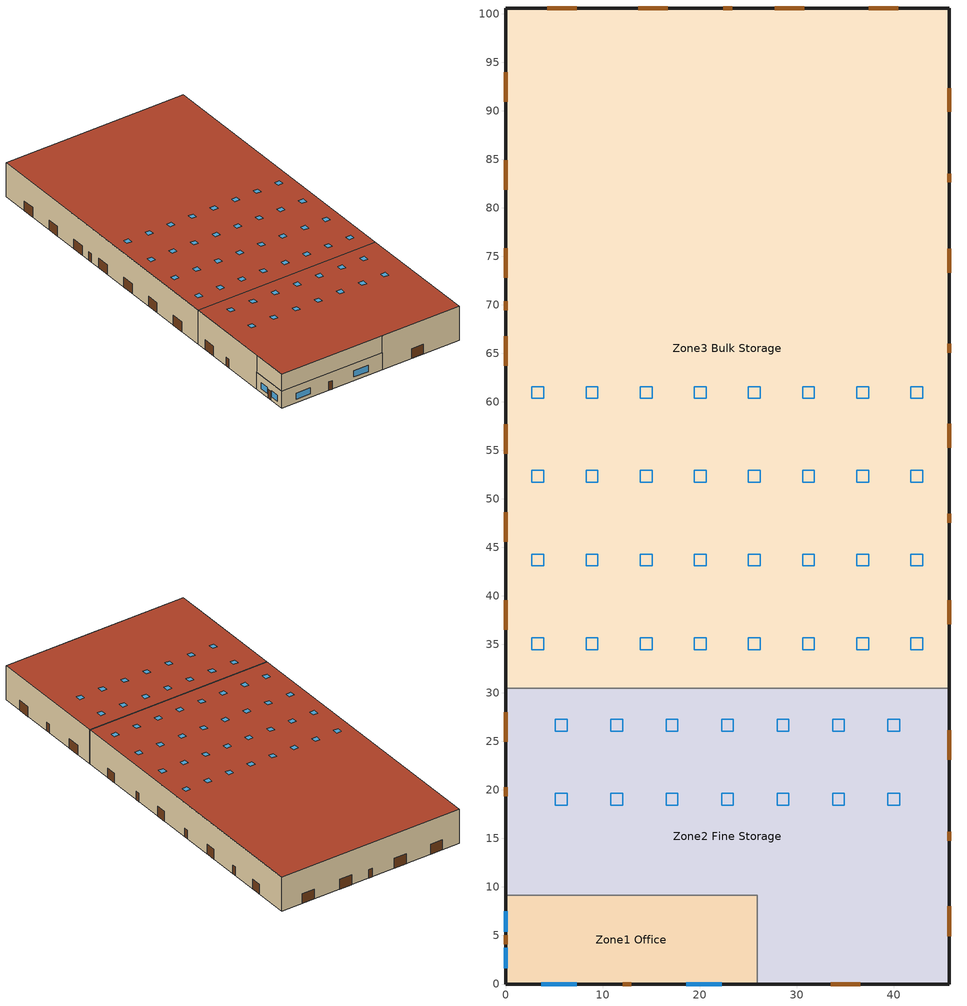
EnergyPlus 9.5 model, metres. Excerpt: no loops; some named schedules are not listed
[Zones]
Zone1 Office
 floor ground (ext_slab_6in): 25.91,9.14 25.91,0 0,0 0,9.14 z0
 wall outside (nonres_ext_wall): 0,9.14 0,0 25.91,0 z0:4.27
 wall to Zone2 Fine Storage (Interior Wall): 25.91,0 25.91,9.14 0,9.14 z0:4.27
 window (Window_U_0.45_SHGC_0.38): 3.66,0 7.31,0 / 18.59,0 22.25,0 / 0,7.52 0,5.39 / 0,3.76 0,1.62 z0.91:2.44
 door (Swinging Door_con): 12.04,0 12.95,0 / 0,5.03 0,4.11 z0:2.13
 ceiling to Zone2 Fine Storage (InsulatedCeiling): 25.91,0 25.91,9.14 0,9.14 0,0 z4.27
Zone2 Fine Storage
 floor ground (ext_slab_6in): 45.72,30.48 45.72,0 25.91,0 25.91,9.14 0,9.14 0,30.48 z0
 wall outside (nonres_ext_wall): 25.91,0 45.72,0 45.72,30.48 / 0,30.48 0,9.14 z0:8.53; 0,9.14 0,0 25.91,0 z4.27:8.53
 door (Overhead Door_con): 33.48,0 36.53,0 / 45.72,4.94 45.72,7.99 / 45.72,23.09 45.72,26.14 / 0,28.02 0,24.97 z0:2.44
 door (Swinging Door_con): 0,20.27 0,19.35 / 45.72,14.78 45.72,15.7 z0:2.13
 roof outside (nonres_roof): 45.72,0 45.72,30.48 0,30.48 0,0 z8.53
 skylight (Window_U_0.50_SHGC_0.40): 10.82,18.44 12.04,18.44 12.04,19.66 10.82,19.66 z8.53; 16.54,18.44 17.75,18.44 17.75,19.66 16.54,19.66 z8.53; 22.25,18.44 23.47,18.44 23.47,19.66 22.25,19.66 z8.53; 27.97,18.44 29.18,18.44 29.18,19.66 27.97,19.66 z8.53; 33.68,18.44 34.9,18.44 34.9,19.66 33.68,19.66 z8.53; 39.4,18.44 40.61,18.44 40.61,19.66 39.4,19.66 z8.53; 39.4,26.06 40.61,26.06 40.61,27.28 39.4,27.28 z8.53; 33.68,26.06 34.9,26.06 34.9,27.28 33.68,27.28 z8.53; 27.97,26.06 29.18,26.06 29.18,27.28 27.97,27.28 z8.53; 22.25,26.06 23.47,26.06 23.47,27.28 22.25,27.28 z8.53; 16.54,26.06 17.75,26.06 17.75,27.28 16.54,27.28 z8.53; 10.82,26.06 12.04,26.06 12.04,27.28 10.82,27.28 z8.53; 5.11,26.06 6.32,26.06 6.32,27.28 5.11,27.28 z8.53; 5.11,18.44 6.32,18.44 6.32,19.66 5.11,19.66 z8.53
Zone3 Bulk Storage
 floor ground (ext_slab_6in): 45.72,100.58 45.72,30.48 0,30.48 0,100.58 z0
 wall outside (semiheated_ext_wall): 45.72,30.48 45.72,100.58 0,100.58 0,30.48 z0:8.53
 wall to Zone2 Fine Storage (semiheated_ext_wall): 45.72,30.48 0,30.48 z0:8.53
 door (Overhead Door_semi): 0,93.95 0,90.9 / 0,84.88 0,81.83 / 0,75.82 0,72.77 / 0,66.75 0,63.7 / 0,57.68 0,54.63 / 0,48.61 0,45.57 / 0,39.55 0,36.5 / 45.72,37.09 45.72,39.53 / 45.72,55.27 45.72,57.71 / 45.72,73.32 45.72,75.75 / 45.72,89.89 45.72,92.33 / 40.44,100.58 37.39,100.58 / 30.77,100.58 27.72,100.58 / 16.69,100.58 13.64,100.58 / 7.32,100.58 4.27,100.58 z0:2.44
 door (Swinging Door_semi): 45.72,47.55 45.72,48.46 / 45.72,65.07 45.72,65.99 / 45.72,82.6 45.72,83.51 / 23.35,100.58 22.44,100.58 / 0,70.35 0,69.43 z0:2.13
 roof outside (semiheated_roof): 0,100.58 0,30.48 45.72,30.48 45.72,100.58 z8.53
 skylight (Window_U_0.98_SHGC_0.68): 2.71,34.44 3.93,34.44 3.93,35.66 2.71,35.66 z8.53; 2.71,43.08 3.93,43.08 3.93,44.3 2.71,44.3 z8.53; 2.71,60.35 3.93,60.35 3.93,61.57 2.71,61.57 z8.53; 41.76,43.08 42.97,43.08 42.97,44.3 41.76,44.3 z8.53; 41.76,34.44 42.97,34.44 42.97,35.66 41.76,35.66 z8.53; 41.76,60.35 42.97,60.35 42.97,61.57 41.76,61.57 z8.53; 41.76,51.71 42.97,51.71 42.97,52.93 41.76,52.93 z8.53; 36.18,34.44 37.4,34.44 37.4,35.66 36.18,35.66 z8.53; 36.18,43.08 37.4,43.08 37.4,44.3 36.18,44.3 z8.53; 36.18,51.71 37.4,51.71 37.4,52.93 36.18,52.93 z8.53; 36.18,60.35 37.4,60.35 37.4,61.57 36.18,61.57 z8.53; 30.6,51.71 31.82,51.71 31.82,52.93 30.6,52.93 z8.53; 30.6,43.08 31.82,43.08 31.82,44.3 30.6,44.3 z8.53; 30.6,60.35 31.82,60.35 31.82,61.57 30.6,61.57 z8.53; 30.6,34.44 31.82,34.44 31.82,35.66 30.6,35.66 z8.53; 25.02,60.35 26.24,60.35 26.24,61.57 25.02,61.57 z8.53; 25.02,51.71 26.24,51.71 26.24,52.93 25.02,52.93 z8.53; 25.02,43.08 26.24,43.08 26.24,44.3 25.02,44.3 z8.53; 25.02,34.44 26.24,34.44 26.24,35.66 25.02,35.66 z8.53; 19.44,60.35 20.66,60.35 20.66,61.57 19.44,61.57 z8.53; 19.44,34.44 20.66,34.44 20.66,35.66 19.44,35.66 z8.53; 19.44,51.71 20.66,51.71 20.66,52.93 19.44,52.93 z8.53; 19.44,43.08 20.66,43.08 20.66,44.3 19.44,44.3 z8.53; 13.87,34.44 15.09,34.44 15.09,35.66 13.87,35.66 z8.53; 13.87,43.08 15.09,43.08 15.09,44.3 13.87,44.3 z8.53; 2.71,51.71 3.93,51.71 3.93,52.93 2.71,52.93 z8.53; 13.87,60.35 15.09,60.35 15.09,61.57 13.87,61.57 z8.53; 8.29,34.44 9.51,34.44 9.51,35.66 8.29,35.66 z8.53; 8.29,43.08 9.51,43.08 9.51,44.3 8.29,44.3 z8.53; 8.29,60.35 9.51,60.35 9.51,61.57 8.29,61.57 z8.53; 13.87,51.71 15.09,51.71 15.09,52.93 13.87,52.93 z8.53; 8.29,51.71 9.51,51.71 9.51,52.93 8.29,52.93 z8.53
[Building]
Warehouse: North Axis {deg}=90; Terrain=Urban; Loads Convergence Tolerance Value {W}=0.04; Temperature Convergence Tolerance Value {deltaC}=0.4; Solar Distribution=FullExterior; Maximum Number of Warmup Days=25; Minimum Number of Warmup Days=6
[Site:Location]
Denver-Aurora-Buckley.AFB_CO_USA WMO=724695: Latitude {deg}=39.72; Longitude {deg}=-104.75; Time Zone {hr}=-7; Elevation {m}=1726
[SizingPeriod:DesignDay] Day of Month=21; Dry-Bulb Temperature Range Modifier Type=DefaultMultipliers; Humidity Condition Type=Wetbulb; Barometric Pressure {Pa}=82237; Rain Indicator=No; Snow Indicator=No; Daylight Saving Time Indicator=No
Name | Month | Day Type | Maximum Dry-Bulb Temperature {C} | Daily Dry-Bulb Temperature Range {deltaC} | Wetbulb or DewPoint at Maximum Dry-Bulb {C} | Wind Speed {m/s} | Wind Direction {deg} | Solar Model Indicator | Sky Clearness | ASHRAE Clear Sky Optical Depth for Beam Irradiance (taub) | ASHRAE Clear Sky Optical Depth for Diffuse Irradiance (taud)
Denver-Aurora-Buckley.AFB_CO_USA Ann Htg 99.6% Condns DB | 12 | WinterDesignDay | -17.9 | 0 | -17.9 | 2.5 | 180 | ASHRAEClearSky | 0
Denver-Aurora-Buckley.AFB_CO_USA Ann Clg .4% Condns DB=>MWB | 7 | SummerDesignDay | 33.9 | 14.8 | 15 | 3.6 | 30 | ASHRAETau |  | 0.423 | 2.02
[Site:GroundTemperature:BuildingSurface]
12.68, 12.62, 12.65, 12.65, 13.46, 20.37, 21.76, 21.22, 18.64, 13.56, 12.94, 12.75
[Site:WaterMainsTemperature]
Calculation Method=Correlation; Annual Average Outdoor Air Temperature {C}=9.95; Maximum Difference In Monthly Average Outdoor Air Temperatures {deltaC}=23.7
[Material]
Name | Roughness | Thickness {m} | Conductivity {W/m-K} | Density {kg/m3} | Specific Heat {J/kg-K} | Thermal Absorptance | Solar Absorptance | Visible Absorptance
Bulk Storage Products Material | Rough | 2.4384 | 1.442 | 200.231 | 836.8 | 0.9 | 0.7 | 0.7
Steel Frame/Cavity | MediumRough | 0.0889002 | 0.0841162 | 641.379 | 502.08 | 0.9 | 0.7 | 0.7
Interior Wall Addi Insul | MediumRough | 2.54001e-08 | 0.04326 | 22.4258 | 836.8 | 0.9 | 0.7 | 0.7
F07 25mm stucco | Smooth | 0.0254 | 0.72 | 1856 | 840 | 0.9 | 0.7 | 0.7
F08 Metal surface | Smooth | 0.0008 | 45.28 | 7824 | 500
F08 Metal roof surface | Smooth | 0.0008 | 45.28 | 7824 | 500 | 0.9 | 0.77
G01 16mm gypsum board | MediumSmooth | 0.0159 | 0.16 | 800 | 1090
150mm Normalweight concrete floor | MediumRough | 0.1524 | 2.31 | 2322 | 832
[Material:NoMass] Thermal Absorptance=0.9; Solar Absorptance=0.7; Visible Absorptance=0.7
Name | Roughness | Thermal Resistance {m2-K/W}
Opaque Door panel_con; Opaque Door panel_semi | MediumRough | 0.475676
Overhead Door_semi Panel | MediumRough | 0.488889
Overhead Door_con Panel | MediumRough | 0.567742
Nonres_Roof_Insulation | MediumSmooth | 4.62235
Semiheated_Roof_Insulation | MediumSmooth | 1.98443
Nonres_Exterior_Wall_Insulation | MediumSmooth | 3.29314
Semiheated_Exterior_Wall_Insulation | MediumSmooth | 1.32943
[Construction]
ext_slab_6in: 150mm Normalweight concrete floor
nonres_roof: F08 Metal roof surface, Nonres_Roof_Insulation
semiheated_roof: F08 Metal roof surface, Semiheated_Roof_Insulation
nonres_ext_wall: F08 Metal surface, Nonres_Exterior_Wall_Insulation, G01 16mm gypsum board
semiheated_ext_wall: F08 Metal surface, Semiheated_Exterior_Wall_Insulation, G01 16mm gypsum board
Window_U_0.98_SHGC_0.68: REF B CLEAR HI 6MM
Window_U_0.50_SHGC_0.40: Glass_2052_LayerAvg, Gap_1_W_0_0038, Glass_2027F_LayerAvg
Swinging Door_con: Opaque Door panel_con
Swinging Door_semi: Opaque Door panel_semi
Overhead Door_semi: Overhead Door_semi Panel
Overhead Door_con: Overhead Door_con Panel
Bulk Storage Products: Bulk Storage Products Material
Interior Wall: F07 25mm stucco, G01 16mm gypsum board, Interior Wall Addi Insul, Steel Frame/Cavity, G01 16mm gypsum board
InsulatedCeiling: Interior Wall Addi Insul, G01 16mm gypsum board
[CONSTRUCTION]
Window_U_0.45_SHGC_0.38: Glass_2532_LayerAvg, Gap_1_W_0_0127, Glass_102_LayerAvg
[WindowMaterial:Glazing] Optical Data Type=SpectralAverage; Infrared Transmittance at Normal Incidence=0
Name | Thickness {m} | Solar Transmittance at Normal Incidence | Front Side Solar Reflectance at Normal Incidence | Back Side Solar Reflectance at Normal Incidence | Visible Transmittance at Normal Incidence | Front Side Visible Reflectance at Normal Incidence | Back Side Visible Reflectance at Normal Incidence | Front Side Infrared Hemispherical Emissivity | Back Side Infrared Hemispherical Emissivity | Conductivity {W/m-K}
REF B CLEAR HI 6MM | 0.006 | 0.24 | 0.16 | 0.32 | 0.3 | 0.16 | 0.29 | 0.84 | 0.6 | 0.9
Glass_102_LayerAvg | 0.003048 | 0.833848 | 0.0747638 | 0.0748545 | 0.89926 | 0.082563 | 0.082564 | 0.84 | 0.84 | 1
Glass_2052_LayerAvg | 0.00837 | 0.507767 | 0.054228 | 0.0544931 | 0.586833 | 0.05805 | 0.058397 | 0.84 | 0.84 | 1
Glass_2027F_LayerAvg | 0.004 | 0.369744 | 0.470069 | 0.340935 | 0.765222 | 0.0546 | 0.073741 | 0.03675 | 0.84 | 1
Glass_2532_LayerAvg | 0.00306 | 0.340824 | 0.226828 | 0.273232 | 0.543814 | 0.0766 | 0.079448 | 0.84 | 0.676 | 0.933
[WindowMaterial:Gas] Gas Type=Air
Name | Thickness {m}
Gap_1_W_0_0038 | 0.0038
Gap_1_W_0_0127 | 0.0127
[Zone] Type=1; Multiplier=1; Ceiling Height {m}=autocalculate; Volume {m3}=autocalculate; Floor Area {m2}=autocalculate; Part of Total Floor Area=Yes
Zone1 Office; Zone2 Fine Storage; Zone3 Bulk Storage
[Daylighting:Controls] Daylighting Method=SplitFlux; Lighting Control Type=Stepped; Minimum Input Power Fraction for Continuous or ContinuousOff Dimming Control=0.3; Minimum Light Output Fraction for Continuous or ContinuousOff Dimming Control=0.2; Number of Stepped Control Steps=3; Probability Lighting will be Reset When Needed in Manual Stepped Control=1; Maximum Allowable Discomfort Glare Index=22
Name | Zone | Glare Calculation Daylighting Reference Point | Glare Calculation Azimuth Angle of View Direction Clockwise from Zone y-Axis {deg} | Daylighting Reference Point 1 | Fraction of Zone Controlled by Reference Point 1 | Illuminance Setpoint at Reference Point 1 {lux} | Daylighting Reference Point 2 | Fraction of Zone Controlled by Reference Point 2 | Illuminance Setpoint at Reference Point 2 {lux}
Zone2 Fine Storage_DaylCtrl | Zone2 Fine Storage | Zone2 Fine Storage_DaylRefPt1 | 0 | Zone2 Fine Storage_DaylRefPt1 | 0.25 | 300 | Zone2 Fine Storage_DaylRefPt2 | 0.25 | 300
Zone3 Bulk Storage_DaylCtrl | Zone3 Bulk Storage | Zone3 Bulk Storage_DaylRefPt1 | 0 | Zone3 Bulk Storage_DaylRefPt1 | 0.25 | 200 | Zone3 Bulk Storage_DaylRefPt2 | 0.25 | 200
Zone1 Office_DaylCtrl | Zone1 Office | Zone1 Office_DaylRefPt1 | 180 | Zone1 Office_DaylRefPt1 | 0.29 | 375 | Zone1 Office_DaylRefPt2 | 0.1 | 375
[InternalMass]
Bulk Storage Products Surface: Construction=Bulk Storage Products; Zone or ZoneList=Zone3 Bulk Storage; Surface Area {m2}=6028.45
[People]
Office People: Zone or ZoneList=Zone1 Office; Number of People Schedule=BLDG_OCC_SCH; Number of People Calculation Method=People; Number of People=5; Fraction Radiant=0.3; Sensible Heat Fraction=autocalculate; Activity Level Schedule=Office Activity Schedule; Mean Radiant Temperature Calculation Type=ZoneAveraged
[Lights] Design Level Calculation Method=Watts/Area; Return Air Fraction=0; Fraction Visible=0.18; Fraction Replaceable=1; Return Air Fraction Calculated from Plenum Temperature=No
Name | Zone or ZoneList | Schedule | Watts per Zone Floor Area {W/m2} | Fraction Radiant
Office Lights | Zone1 Office | BLDG_LIGHT_OFFICE_SCH | 8.50349 | 0.37
Fine Storage Area Lights | Zone2 Fine Storage | BLDG_LIGHT_STORAGE_SCH | 7.4271 | 0.42
Bulk Storage Area Lights | Zone3 Bulk Storage | BLDG_LIGHT_STORAGE_SCH | 3.76737 | 0.42
[ElectricEquipment] Design Level Calculation Method=EquipmentLevel
Name | Zone or ZoneList | Schedule | Design Level {W}
Office Plug Load | Zone1 Office | Office_Plug_SCH | 1912.5
Bulk Storage  Plug Load | Zone3 Bulk Storage | Bulk Storage Plug Schedule | 8200.12
[Exterior:Lights] Control Option=AstronomicalClock
Name | Schedule | Design Level {W}
Exterior_Lights_a | Exterior_lighting_schedule_a | 113.8
Exterior_Lights_b | Exterior_lighting_schedule_b_2016 | 3955
Exterior_Lights_c | Exterior_lighting_schedule_c_2016 | 1004.9
[ZoneInfiltration:DesignFlowRate] Temperature Term Coefficient=0; Velocity Squared Term Coefficient=0
Name | Zone or ZoneList | Schedule | Design Flow Rate Calculation Method | Flow per Exterior Surface Area {m3/s-m2} | Constant Term Coefficient | Velocity Term Coefficient | Design Flow Rate {m3/s}
Office Infiltration | Zone1 Office | Office Infil Schedule | Flow/ExteriorArea | 0.000220198 | 0 | 0.224
Office Door Infiltration | Zone1 Office | INFIL_Door_Opening_SCH | Flow/Zone |  | 1 | 0 | 0.176508
Fine Storage Infiltration | Zone2 Fine Storage | Fine Sorage Infil Schedule | Flow/ExteriorArea | 0.000225765 | 0 | 0.224
Bulk Storage Infiltration | Zone3 Bulk Storage | Bulk Storage Infil_Base Schedule | Flow/Zone |  | 0 | 0.224 | 2.33023
[ZoneVentilation:DesignFlowRate] Zone or ZoneList=Zone3 Bulk Storage; Schedule=Always On Schedule; Design Flow Rate Calculation Method=Flow/Zone; Temperature Term Coefficient=0; Velocity Squared Term Coefficient=0; Delta Temperature {deltaC}=-100; Minimum Outdoor Temperature {C}=-100; Maximum Outdoor Temperature {C}=100; Maximum Wind Speed {m/s}=40
Name | Design Flow Rate {m3/s} | Ventilation Type | Fan Pressure Rise {Pa} | Fan Total Efficiency | Constant Term Coefficient | Velocity Term Coefficient | Minimum Indoor Temperature {C} | Maximum Indoor Temperature {C}
Bulk Storage Ventilation-1 | 37.76 | Exhaust | 31.1361 | 0.51 | 1 | 0 | 29.4444 | 100
Bulk Storage Ventilation-2 | 0.943841 | Natural |  | 1 | 0 | 0.224 | -73.3333 | 29.4444
[Sizing:Zone]
Zone3 Bulk Storage: Zone Cooling Design Supply Air Temperature Input Method=SupplyAirTemperature; Zone Cooling Design Supply Air Temperature {C}=12.78; Zone Heating Design Supply Air Temperature Input Method=SupplyAirTemperature; Zone Heating Design Supply Air Temperature {C}=43.3333; Zone Cooling Design Supply Air Humidity Ratio {kgWater/kgDryAir}=0.009; Zone Heating Design Supply Air Humidity Ratio {kgWater/kgDryAir}=0.016; Design Specification Outdoor Air Object=SZ DSOA Zone3 Bulk Storage; Cooling Design Air Flow Method=DesignDay; Cooling Minimum Air Flow per Zone Floor Area {m3/s-m2}=0; Heating Design Air Flow Method=DesignDay; Heating Maximum Air Flow per Zone Floor Area {m3/s-m2}=0; Heating Maximum Air Flow {m3/s}=0; Account for Dedicated Outdoor Air System=No; Dedicated Outdoor Air System Control Strategy=NeutralSupplyAir; Dedicated Outdoor Air Low Setpoint Temperature for Design {C}=autosize; Dedicated Outdoor Air High Setpoint Temperature for Design {C}=autosize
[DesignSpecification:OutdoorAir]
SZ DSOA Zone3 Bulk Storage: Outdoor Air Method=Flow/Area; Outdoor Air Flow per Person {m3/s-person}=0; Outdoor Air Flow per Zone Floor Area {m3/s-m2}=0.000304801; Outdoor Air Flow per Zone {m3/s}=0
[AvailabilityManager:NightCycle] Applicability Schedule=COMPACT HVAC-ALWAYS 1; Fan Schedule=FanSched; Control Type=CycleOnAny; Thermostat Tolerance {deltaC}=1; Cycling Run Time Control Type=FixedRunTime; Cycling Run Time {s}=1800
PSZ-Office Availability; PSZ-Fine Storage Availability
[Zone equipment]
Zone3 Bulk Storage: Zone3UnitHeater, Zone3HiRadiant
[ZoneHVAC:UnitHeater]
Zone3UnitHeater: Availability Schedule=UnitHeaterAvailability; Supply Air Fan=Zone3UnitHeaterFan; Maximum Supply Air Flow Rate {m3/s}=autosize; Heating Coil=Zone3UnitHeaterHeatingCoil; Supply Air Fan Operation During No Heating=No; Heating Convergence Tolerance=0.001
[ZoneHVAC:HighTemperatureRadiant]
Zone3HiRadiant: Availability Schedule=Always Off Schedule; Zone=Zone3 Bulk Storage; Heating Design Capacity Method=HeatingDesignCapacity; Heating Design Capacity {W}=autosize; Fuel Type=NaturalGas; Combustion Efficiency=0.7925; Fraction of Input Converted to Radiant Energy=0.8; Fraction of Input Converted to Latent Energy=0; Fraction of Input that Is Lost=0; Temperature Control Type=OperativeTemperature; Heating Throttling Range {deltaC}=2; Heating Setpoint Temperature Schedule=Bulk Storage Heating Setpoint Schedule; Fraction of Radiant Energy Incident on People=0.05; Surface 1=Bulk Storage Right Wall; Fraction of Radiant Energy to Surface 1=0.05; Surface 2=Bulk Storage Rear Wall; Fraction of Radiant Energy to Surface 2=0.05; Surface 3=Bulk Storage Left Wall; Fraction of Radiant Energy to Surface 3=0.05; Surface 4=Bulk Storage Floor; Fraction of Radiant Energy to Surface 4=0.8
[ZoneControl:Thermostat]
Zone 3 Thermostat: Zone or ZoneList=Zone3 Bulk Storage; Control Type Schedule=ZoneControlSchedule; Control 1=Heating Setpoint with SB
[ThermostatSetpoint:SingleHeating]
Heating Setpoint with SB: Setpoint Temperature Schedule=Bulk Storage Heating Setpoint Schedule
[Coil:Heating:Fuel]
Zone3UnitHeaterHeatingCoil: Availability Schedule=Zone3HeatingCoilAvailability; Fuel Type=NaturalGas; Burner Efficiency=0.8; Nominal Capacity {W}=autosize; Parasitic Electric Load {W}=0; Parasitic Fuel Load {W}=0
[Fan:ConstantVolume]
Zone3UnitHeaterFan: Availability Schedule=COMPACT HVAC-ALWAYS 1; Fan Total Efficiency=0.536; Pressure Rise {Pa}=49.8; Maximum Flow Rate {m3/s}=autosize; Motor Efficiency=0.825; Motor In Airstream Fraction=1
[Schedule:Compact]
Office_Plug_SCH: Through: 12/31, For: SummerDesignDay, Until: 24:00, 1, For: WinterDesignDay, Until: 24:00, 0, For: Weekdays Saturday, Until: 06:00, 0.245687, Until: 07:00, 0.287852, Until: 08:00, 0.479753, Until: 12:00, 0.959505, Until: 13:00, 0.901935, Until: 17:00, 0.959505, Until: 18:00, 0.479753, Until: 24:00, 0.245687, For: AllOtherDays, Until: 24:00, 0.245687
BLDG_LIGHT_OFFICE_SCH: Through: 12/31, For: Weekdays Saturday, Until: 6:00, 0.18, Until: 7:00, 0.187889, Until: 8:00, 0.343101, Until: 12:00, 0.629018, Until: 13:00, 0.555497, Until: 17:00, 0.629018, Until: 18:00, 0.498313, Until: 24:00, 0.18, For: SummerDesignDay, Until: 24:00, 1, For: WinterDesignDay, Until: 24:00, 0, For: Sunday Holidays AllOtherDays, Until: 24:00, 0.18
BLDG_LIGHT_STORAGE_SCH: Through: 12/31, For: Weekdays Saturday, Until: 7:00, 0.1, Until: 8:00, 0.6, Until: 9:00, 0.75, Until: 16:00, 0.85, Until: 17:00, 0.75, Until: 18:00, 0.6, Until: 24:00, 0.1, For: SummerDesignDay, Until: 24:00, 1, For: WinterDesignDay, Until: 24:00, 0, For: Sunday Holidays AllOtherDays, Until: 24:00, 0.1
BLDG_OCC_SCH: Through: 12/31, For: Weekdays Saturday WinterDesignDay, Until: 06:00, 0, Until: 07:00, 0.11, Until: 08:00, 0.21, Until: 12:00, 1, Until: 13:00, 0.53, Until: 17:00, 1, Until: 18:00, 0.32, Until: 24:00, 0, For: SummerDesignDay, Until: 06:00, 1e-09, Until: 07:00, 0.11, Until: 08:00, 0.21, Until: 12:00, 1, Until: 13:00, 0.53, Until: 17:00, 1, Until: 18:00, 0.32, Until: 24:00, 1e-09, For: Sunday Holidays AllOtherDays, Until: 24:00, 0
Office Activity Schedule: Through: 12/31, For: AllDays, Until: 24:00, 131.85
FanSched: Through: 12/31, For: WeekDays Saturday CustomDay1 CustomDay2, Until: 7:00, 0, Until: 18:00, 1, Until: 24:00, 0, For: Sunday Holiday, Until: 24:00, 0, For: SummerDesignDay, Until: 24:00, 1, For: WinterDesignDay, Until: 24:00, 1
Bulk Storage Heating Setpoint Schedule: Through: 12/31, For: AllDays, Until: 24:00, 10
ZoneControlSchedule; COMPACT HVAC-ALWAYS 1: Through: 12/31, For: AllDays, Until: 24:00, 1
Always Off Schedule: THROUGH: 12/31, FOR: AllDays, UNTIL: 24:00, 0
Always On Schedule: THROUGH: 12/31, FOR: AllDays, UNTIL: 24:00, 1
INFIL_Door_Opening_SCH: Through: 12/31, For: Weekdays, Until: 06:00, 0, Until: 07:00, 0.131, Until: 08:00, 1, Until: 12:00, 0.131, Until: 13:00, 1, Until: 17:00, 0.131, Until: 18:00, 1, Until: 19:00, 0.131, Until: 24:00, 0, For: Saturday Sunday Holidays AllOtherDays, Until: 24:00, 0
Exterior_lighting_schedule_a: Through:12/31, For:AllDays, Until: 06:00, 0, Until: 24:00, 1
Exterior_lighting_schedule_b_2016: Through:12/31, For:AllDays, Until: 06:00, 0.5, Until: 24:00, 1
Exterior_lighting_schedule_c_2016: Through:12/31, For:AllDays, Until: 06:00, 0.5, Until: 20:00, 1, Until: 24:00, 0.5
[Schedule:Week:Daily]
Office Infil Wk Schedule: Office Infiltration WEH, Office Infiltration WD, Office Infiltration WD, Office Infiltration WD, Office Infiltration WD, Office Infiltration WD, Office Infiltration WD, Office Infiltration WEH, Office Infiltration WD, Office Infiltration WD, Office Infiltration WD, Office Infiltration WD
Bulk Storage Plug Wk Schedule: Bulk Storage PLUG WEH, Bulk Storage PLUG WD, Bulk Storage PLUG WD, Bulk Storage PLUG WD, Bulk Storage PLUG WD, Bulk Storage PLUG WD, Bulk Storage PLUG WD, Bulk Storage PLUG WEH, Bulk Storage PLUG WD, Bulk Storage PLUG WD, Bulk Storage PLUG WD, Bulk Storage PLUG WD
Fine Storage Infil Wk Schedule: Fine Storage INFIL WEH, Fine Storage INFIL WD, Fine Storage INFIL WD, Fine Storage INFIL WD, Fine Storage INFIL WD, Fine Storage INFIL WD, Fine Storage INFIL WD, Fine Storage INFIL WEH, Fine Storage INFIL WD, Fine Storage INFIL WD, Fine Storage INFIL WD, Fine Storage INFIL WD
Bulk Storage Infil_Base Wk Schedule: Bulk Storage INFIL_Base WEH, Bulk Storage INFIL_Base WD, Bulk Storage INFIL_Base WD, Bulk Storage INFIL_Base WD, Bulk Storage INFIL_Base WD, Bulk Storage INFIL_Base WD, Bulk Storage INFIL_Base WD, Bulk Storage INFIL_Base WEH, Bulk Storage INFIL_Base WD, Bulk Storage INFIL_Base WD, Bulk Storage INFIL_Base WD, Bulk Storage INFIL_Base WD
[Schedule:Year]
Office Infil Schedule: Office Infil Wk Schedule, 1, 1, 12, 31
Bulk Storage Plug Schedule: Bulk Storage Plug Wk Schedule, 1, 1, 12, 31
Fine Sorage Infil Schedule: Fine Storage Infil Wk Schedule, 1, 1, 12, 31
Bulk Storage Infil_Base Schedule: Bulk Storage Infil_Base Wk Schedule, 1, 1, 12, 31
UnitHeaterAvailability; Zone3HeatingCoilAvailability: SYS-ON, 1, 1, 12, 31
